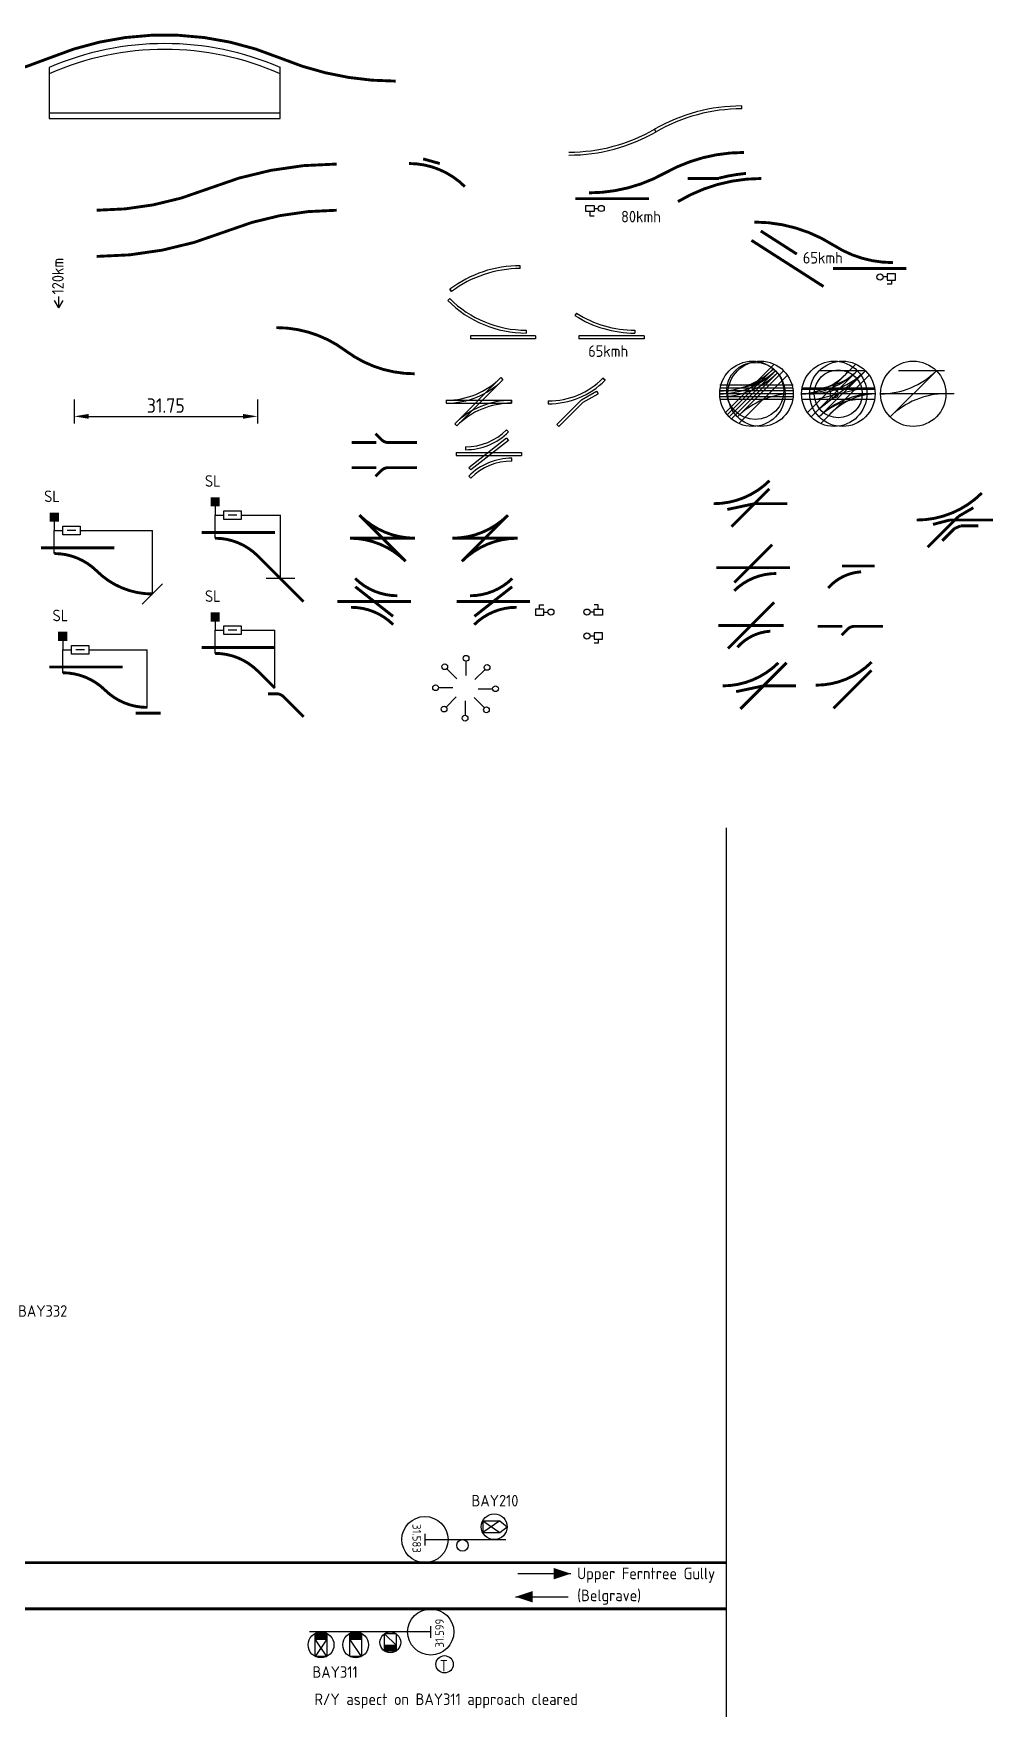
# Model space of a CAD drawing. Extents: x -657 to 273, y -108 to 287.
# Drawn here: x 106.7 to 273.1, y -41.3 to 248.9 of the extents above; entities that cross this region are included whole.
import ezdxf

# ---------------------------------------------------------------- set-up
doc = ezdxf.new("R2010")
doc.units = 0
doc.layers.get('0').update_dxf_attribs({"linetype": 'CONTINUOUS'})
doc.layers.get('DEFPOINTS').update_dxf_attribs({"linetype": 'CONTINUOUS'})
doc.layers.add('CONST', color=1, linetype='CONTINUOUS')
doc.layers.add('LINE', color=5, linetype='CONTINUOUS')
doc.styles.get("Standard").update_dxf_attribs({"font": 'ISOCP'})
doc.dimstyles.new('ISO-25', dxfattribs={"dimtxt": 2.5, "dimasz": 2.5, "dimexe": 1.25, "dimexo": 0.625, "dimtad": 1, "dimtih": 1, "dimdec": 4, "dimtxsty": 'STANDARD', "dimcen": 2.5, "dimazin": 3, "dimtfac": 1, "dimtdec": 4, "dimtmove": 0, "dimatfit": 3, "dimtvp": 1, "dimtolj": 1, "dimtzin": 0})

# ---------------------------------------------------------------- blocks, each defined once
blk = doc.blocks.new('*D12')
at = {"color": 0, "linetype": 'BYBLOCK'}
for p, q in [((366.81, 259.83), (366.81, 255.69)), ((398.56, 259.83), (398.56, 255.69)), ((369.31, 256.94), (396.06, 256.94))]:
    blk.add_line(p, q, dxfattribs=at)
for points in [[(369.31, 257.35), (369.31, 256.52), (366.81, 256.94)], [(396.06, 257.35), (396.06, 256.52), (398.56, 256.94)]]:
    blk.add_solid(points, dxfattribs=at)
at = {"layer": 'DEFPOINTS', "color": 0, "linetype": 'BYBLOCK'}
for p in [(366.81, 260.46), (398.56, 260.46), (398.56, 256.94)]:
    blk.add_point(p, dxfattribs=at)
at = {"color": 0, "linetype": 'BYBLOCK', "insert": (382.68, 258.81), "char_height": 2.5, "attachment_point": 5}
blk.add_mtext('\\A1;31.75', dxfattribs=at)
blk = doc.blocks.new('A$CB104')
at = {"layer": 'CONST'}
for p, q in [((1.22, 2.53), (9.61, 10.92)), ((3.54, 0.61), (11.92, 8.99)), ((15.39, 2.53), (23.78, 10.92)), ((25.45, 9.76), (17.45, 9.76)), ((17.71, 0.61), (26.1, 8.99)), ((37.73, 9.76), (29.73, 1.76)), ((39.15, 9.76), (31.15, 9.76)), ((12.85, 6.76), (0.3, 6.76)), ((27.02, 6.76), (14.47, 6.76)), ((12.85, 4.76), (0.3, 4.76)), ((27.02, 4.76), (14.47, 4.76)), ((40.81, 5.76), (28.08, 5.76))]:
    blk.add_line(p, q, dxfattribs=at)
at = {"layer": 'CONST', "color": 3}
for p, q in [((9.51, 10.12), (1.51, 2.12)), ((9.87, 9.76), (1.87, 1.76)), ((10.22, 9.41), (2.22, 1.41)), ((3.28, 1.76), (11.28, 9.76)), ((24.04, 9.76), (16.04, 1.76)), ((17.45, 1.76), (25.45, 9.76)), ((12.94, 7.26), (0.21, 7.26)), ((12.94, 6.26), (0.21, 6.26)), ((27.11, 6.51), (14.38, 6.51)), ((12.94, 5.76), (0.21, 5.76)), ((12.94, 5.26), (0.21, 5.26)), ((27.11, 5.76), (14.38, 5.76))]:
    blk.add_line(p, q, dxfattribs=at)
at = {"layer": 'CONST'}
for centre, radius in [((5.87, 5.76), 5.66), ((6.37, 6.26), 4.95), ((7.28, 5.76), 5.66), ((20.04, 5.76), 5.66), ((21.45, 5.76), 5.66), ((20.74, 5.76), 4.15), ((33.73, 5.76), 5.66), ((20.04, 5.76), 0.707)]:
    blk.add_circle(centre, radius, dxfattribs=at)
at = {"layer": 'LINE'}
for p, q in [((16.72, 4.76), (24.77, 6.76)), ((17.48, 3.2), (24.01, 8.33))]:
    blk.add_line(p, q, dxfattribs=at)
for centre, radius, start, end in [((0.21, 19.42), 13.16, 270, 315), ((0.21, 19.42), 13.66, 270, 315), ((0.21, 19.42), 14.16, 270, 315), ((2.58, 17.1), 10.34, 269.7805, 314.7805), ((3.91, 15.6), 8.34, 270.5704, 315.5704), ((14.38, 19.42), 13.66, 270, 315), ((13.82, 17.37), 11.62, 272.7828, 317.7828), ((15.79, 19.42), 13.66, 270, 315), ((16.76, 17.1), 10.34, 269.7805, 314.7805), ((28.08, 19.42), 13.66, 270, 315), ((12.94, -7.89), 13.66, 90, 135), ((27.11, -7.89), 13.66, 90, 135), ((24.73, -5.57), 10.34, 89.7805, 134.7805), ((27.67, -5.84), 11.62, 92.7828, 137.7828), ((39.39, -7.89), 13.66, 90, 135)]:
    blk.add_arc(centre, radius, start, end, dxfattribs=at)

msp = doc.modelspace()

# ---------------------------------------------------------------- linework, layer by layer
for p, q in [((109.40999, 243.02549), (109.40999, 234.1547)), ((149.40999, 234.1547), (149.40999, 243.1547)), ((109.40999, 235.1547), (149.40999, 235.1547)), ((229.35934, 235.85023), (229.35934, 236.35023)), ((109.40999, 234.1547), (149.40999, 234.1547)), ((214.51743, 231.88356), (214.26799, 232.3169)), ((203.0676, 218.05847), (203.0676, 217.34847)), ((203.0676, 217.34847), (203.7776, 217.34847)), ((191.00021, 208.18422), (191.00021, 208.68422)), ((255.27741, 206.1943), (255.27741, 205.4843)), ((111.00079, 203.37173), (111.00079, 201.37173)), ((179.10403, 204.20654), (178.80329, 204.60598)), ((178.81883, 204.61679), (179.08849, 204.19573)), ((179.08849, 204.19573), (178.81883, 204.61679)), ((255.27741, 205.4843), (254.56741, 205.4843)), ((110.25079, 202.67077), (111.00079, 201.37173)), ((111.75079, 202.67077), (111.00079, 201.37173)), ((178.77686, 203.00224), (178.42331, 202.64868)), ((200.74302, 200.47101), (200.47337, 200.04996)), ((192.03512, 197.51049), (192.03512, 197.01049)), ((210.85514, 197.51049), (210.85514, 197.01049)), ((193.663, 196.51049), (182.34929, 196.51049)), ((182.34929, 196.51049), (182.34929, 196.01049)), ((193.663, 196.01049), (182.34929, 196.01049)), ((193.663, 196.51049), (193.663, 196.01049)), ((212.48303, 196.51049), (201.16932, 196.51049)), ((201.16932, 196.51049), (201.16932, 196.01049)), ((212.48303, 196.01049), (201.16932, 196.01049)), ((212.48303, 196.51049), (212.48303, 196.01049)), ((179.63501, 181.29138), (187.63501, 189.29138)), ((179.98856, 180.93783), (187.98856, 188.93783)), ((187.63501, 189.29138), (187.98856, 188.93783)), ((187.63501, 189.29138), (187.98856, 188.93783)), ((205.3289, 189.18084), (205.68245, 188.82729)), ((205.3289, 189.18084), (205.68245, 188.82729)), ((205.68245, 188.82729), (205.3289, 189.18084)), ((201.59026, 185.44221), (204.2285, 186.94014)), ((201.89597, 185.04081), (204.47537, 186.50533)), ((204.2285, 186.94014), (204.47537, 186.50533)), ((178.15493, 185.36461), (178.15493, 184.86461)), ((178.15493, 185.36461), (178.15493, 184.86461)), ((178.15493, 185.36461), (189.46864, 185.36461)), ((178.15493, 184.86461), (189.46864, 184.86461)), ((189.46864, 185.36461), (189.46864, 184.86461)), ((189.46864, 184.86461), (189.46864, 185.36461)), ((195.84882, 185.25407), (195.84882, 184.75407)), ((195.84882, 185.25407), (195.84882, 184.75407)), ((197.3289, 181.18084), (201.59026, 185.44221)), ((197.68245, 180.82729), (201.89597, 185.04081)), ((179.63501, 181.29138), (179.98856, 180.93783)), ((179.98856, 180.93783), (179.63501, 181.29138)), ((188.62771, 180.25256), (188.98127, 179.89901)), ((197.3289, 181.18084), (197.68245, 180.82729)), ((181.50583, 177.30258), (181.50583, 176.80258)), ((188.63114, 178.79647), (182.08583, 173.66759)), ((188.97354, 178.42956), (182.44869, 173.31671)), ((188.63114, 178.79647), (188.97354, 178.42956)), ((179.87795, 176.30258), (191.19166, 176.30258)), ((179.87795, 176.30258), (179.87795, 175.80258)), ((179.87795, 175.80258), (191.19166, 175.80258)), ((189.54057, 174.82579), (189.54057, 175.32579)), ((191.19166, 176.30258), (191.19166, 175.80258)), ((182.41869, 171.87581), (182.06513, 172.22936)), ((182.08583, 173.66759), (182.44869, 173.31671)), ((138.13917, 166.97143), (138.13917, 165.47143)), ((138.13917, 165.47143), (139.63917, 165.47143)), ((138.13917, 161.47143), (138.13917, 165.47143)), ((139.63917, 166.22143), (142.63917, 166.22143)), ((139.63917, 164.72143), (139.63917, 166.22143)), ((141.88917, 165.47143), (140.38917, 165.47143)), ((142.63917, 166.22143), (142.63917, 164.72143)), ((142.63917, 165.47143), (149.46104, 165.47143)), ((149.46104, 154.47143), (149.46104, 165.47143)), ((110.28495, 164.31777), (110.28495, 162.81777)), ((110.28495, 158.81777), (110.28495, 162.81777)), ((110.28495, 162.81777), (111.78495, 162.81777)), ((111.78495, 163.56777), (114.78495, 163.56777)), ((111.78495, 162.06777), (111.78495, 163.56777)), ((114.03495, 162.81777), (112.53495, 162.81777)), ((114.78495, 163.56777), (114.78495, 162.06777)), ((114.78495, 162.81777), (127.26367, 162.81777)), ((127.26367, 151.81777), (127.26367, 162.81777)), ((142.63917, 164.72143), (139.63917, 164.72143)), ((114.78495, 162.06777), (111.78495, 162.06777)), ((151.96104, 154.47143), (146.96104, 154.47143)), ((129.03144, 153.58554), (125.49591, 150.05)), ((194.34976, 149.20944), (194.34976, 149.91944)), ((194.34976, 149.91944), (195.05976, 149.91944)), ((204.50417, 149.91944), (203.79417, 149.91944)), ((204.50417, 149.20944), (204.50417, 149.91944)), ((138.14602, 147.02533), (138.14602, 145.52533)), ((138.14602, 145.52533), (139.64602, 145.52533)), ((138.14602, 141.52533), (138.14602, 145.52533)), ((139.64602, 144.77533), (139.64602, 146.27533)), ((139.64602, 146.27533), (142.64602, 146.27533)), ((141.89602, 145.52533), (140.39602, 145.52533)), ((142.64602, 146.27533), (142.64602, 144.77533)), ((142.64602, 145.52533), (148.46789, 145.52533)), ((148.46789, 135.52533), (148.46789, 145.52533)), ((111.7455, 143.66584), (111.7455, 142.16584)), ((113.2455, 142.91584), (116.2455, 142.91584)), ((113.2455, 141.41584), (113.2455, 142.91584)), ((116.2455, 142.91584), (116.2455, 141.41584)), ((142.64602, 144.77533), (139.64602, 144.77533)), ((204.50417, 143.29261), (203.79417, 143.29261)), ((204.50417, 144.00261), (204.50417, 143.29261)), ((111.7455, 138.16584), (111.7455, 142.16584)), ((111.7455, 142.16584), (113.2455, 142.16584)), ((116.2455, 141.41584), (113.2455, 141.41584)), ((115.4955, 142.16584), (113.9955, 142.16584)), ((116.2455, 142.16584), (126.38924, 142.16584)), ((126.38924, 132.16584), (126.38924, 142.16584)), ((181.60775, 137.67388), (181.60775, 140.17388)), ((180.03389, 137.09345), (178.26612, 138.86122)), ((183.13106, 136.97141), (184.89882, 138.73918)), ((179.33142, 135.57014), (176.83142, 135.57014)), ((179.91185, 133.99628), (178.14408, 132.22851)), ((183.00902, 133.87424), (184.77679, 132.10647)), ((183.71148, 135.39755), (186.21148, 135.39755)), ((181.43516, 133.29381), (181.43516, 130.79381)), ((174.48573, -10.99445), (174.48573, -12.99445)), ((184.48573, -8.75838), (184.48573, -10.75838)), ((184.48573, -8.75838), (187.48573, -8.75838)), ((187.48573, -8.75838), (184.48573, -10.75838)), ((184.48573, -8.75838), (187.48573, -10.75838)), ((184.48573, -10.75838), (187.48573, -10.75838)), ((187.48573, -8.75838), (188.7218, -9.75838)), ((187.48573, -10.75838), (188.7218, -9.75838)), ((174.48573, -11.99445), (179.48573, -11.99445)), ((179.48573, -11.99445), (182.48573, -11.99445)), ((182.48573, -11.99445), (188.48573, -11.99445)), ((199.76289, -17.89791), (190.59385, -17.89791)), ((190.15355, -21.89922), (199.3226, -21.89922)), ((160.48573, -27.99445), (154.48573, -27.99445)), ((157.48573, -28.23052), (155.48573, -28.23052)), ((155.48573, -32.23052), (155.48573, -28.23052)), ((157.48573, -28.23052), (157.48573, -32.23052)), ((166.48573, -27.99445), (160.48573, -27.99445)), ((161.48573, -32.23052), (161.48573, -28.23052)), ((163.48573, -28.23052), (161.48573, -28.23052)), ((163.48573, -28.23052), (163.48573, -32.23052)), ((172.48573, -27.99445), (166.48573, -27.99445)), ((169.48573, -28.29723), (167.48573, -28.29723)), ((169.48573, -30.29723), (167.48573, -28.29723)), ((167.48573, -31.29723), (167.48573, -28.29723)), ((169.48573, -28.29723), (169.48573, -31.29723)), ((175.48573, -27.99445), (172.48573, -27.99445)), ((175.48573, -28.99445), (175.48573, -26.99445)), ((155.48573, -29.23052), (157.48573, -29.23052)), ((157.48573, -29.23052), (155.48573, -32.23052)), ((157.48573, -32.23052), (155.48573, -29.23052)), ((163.48573, -32.23052), (161.48573, -29.23052)), ((161.48573, -29.23052), (163.48573, -29.23052)), ((167.48573, -30.29723), (169.48573, -30.29723)), ((169.48573, -31.29723), (167.48573, -31.29723)), ((157.48573, -32.23052), (155.48573, -32.23052)), ((163.48573, -32.23052), (161.48573, -32.23052))]:
    msp.add_line(p, q)
at = {"linetype": 'CONTINUOUS'}
for p, q in [((202.3576, 219.12347), (203.7776, 219.12347)), ((202.3576, 218.05847), (202.3576, 219.12347)), ((203.7776, 218.05847), (202.3576, 218.05847)), ((203.7776, 219.12347), (203.7776, 218.05847)), ((203.7776, 218.59097), (204.4876, 218.59097)), ((254.56741, 206.7268), (253.85741, 206.7268)), ((255.98741, 207.2593), (254.56741, 207.2593)), ((254.56741, 207.2593), (254.56741, 206.1943)), ((254.56741, 206.1943), (255.98741, 206.1943)), ((255.98741, 206.1943), (255.98741, 207.2593)), ((193.63976, 149.20944), (193.63976, 148.14444)), ((195.05976, 149.20944), (193.63976, 149.20944)), ((193.63976, 148.14444), (195.05976, 148.14444)), ((195.05976, 148.14444), (195.05976, 149.20944)), ((195.05976, 148.67694), (195.76976, 148.67694)), ((203.79417, 148.67694), (203.08417, 148.67694)), ((203.79417, 149.20944), (205.21417, 149.20944)), ((203.79417, 148.14444), (203.79417, 149.20944)), ((205.21417, 148.14444), (203.79417, 148.14444)), ((205.21417, 149.20944), (205.21417, 148.14444)), ((203.79417, 144.53511), (203.08417, 144.53511)), ((203.79417, 145.06761), (203.79417, 144.00261)), ((205.21417, 145.06761), (203.79417, 145.06761)), ((203.79417, 144.00261), (205.21417, 144.00261)), ((205.21417, 144.00261), (205.21417, 145.06761))]:
    msp.add_line(p, q, dxfattribs=at)
at = {"const_width": 0.5}
for points in [[(149.40999, 244.6547, 0.2), (109.40999, 244.6547, 0.799272958)], [(89.40999, 240.6547, 0.099019514), (109.40999, 244.6547, 0.799272958)], [(149.40999, 244.6547, 0.099019514), (169.40999, 240.6547, 0.799272958)], [(159.17835, 226.28711, 0.095350199), (136.90913, 222.00139, -0.544971481)], [(171.73598, 226.382, -0.198912367), (181.39284, 222.382, -1.054147196)], [(229.73066, 228.30013, 0.128204384), (216.06084, 224.73649, 1.853495101)], [(202.87922, 221.30013, 0.128204384), (216.06084, 224.73649, 2.089977412)], [(232.73492, 223.78797, 0.136106111), (218.31271, 219.78797, 1.853495101)], [(230.10691, 224.66865, 0.041091179), (225.4193, 223.85008, 0.358361458)], [(117.60913, 218.28711, 0.095350199), (136.90913, 222.00139, 0.799272958)], [(159.17835, 218.28711, 0.095350199), (139.87836, 214.57282, 0.799272958)], [(117.60913, 210.28711, 0.095350199), (139.87836, 214.57282, -0.544971481)], [(245.29219, 212.21455, 0.143374682), (231.53713, 216.24158, 1.627947927)], [(255.53914, 209.21455, -0.143375829), (245.29219, 212.21455, 0.787592721)], [(160.73423, 193.95628, 0.16227766), (148.73423, 197.95628, 1.13792473)], [(160.73423, 193.95628, 0.16227766), (172.73423, 189.95628, -0.72522955)], [(173.10892, 178.04822), (168.15917, 178.04822, -0.198912367), (166.95206, 178.54822), (165.92185, 179.57843)], [(173.10892, 173.70468), (168.15917, 173.70468, 0.198912367), (166.95206, 173.20468), (165.92185, 172.17447)], [(224.52184, 167.45725, 0.198912367), (234.17869, 171.45725, 10.030764033)], [(259.64277, 164.62172, 0.198912367), (270.95648, 169.30802, 0.029163391)], [(172.79074, 161.47625, -0.198912367), (163.13388, 165.47625, 0.349549692)], [(179.22728, 161.47625, 0.198912367), (188.88413, 165.47625, -0.349549692)], [(138.13917, 161.47143, -0.196921485), (145.46104, 158.47143, 4.369263784)], [(161.47703, 161.47625, -0.198912367), (171.13388, 157.47625, -1.054147196)], [(190.54098, 161.47625, 0.198912367), (180.88413, 157.47625, 1.054147196)], [(110.28495, 158.81777, -0.196921485), (117.60682, 155.81777, 4.369263784)], [(127.26367, 151.81777, -0.198912367), (117.60682, 155.81777, 0.349549692)], [(169.72275, 151.506, -0.196921485), (162.40089, 154.506, 4.369263784)], [(182.29526, 151.506, 0.196921485), (189.61713, 154.506, -4.369263784)], [(235.37596, 155.36334, 0.198912367), (228.05409, 152.36334, 2.541211349)], [(250.04469, 155.65603, 0.198912367), (244.33935, 152.85834, 1.708274465)], [(161.66481, 149.506, -0.198912367), (168.98667, 146.506, -4.660690889)], [(190.35321, 149.506, 0.198912367), (183.03134, 146.506, 4.660690889)], [(234.31342, 145.36925, 0.198912367), (228.60808, 142.57156, 1.708274465)], [(253.83899, 146.20971), (248.88924, 146.20971, 0.198912367), (247.68214, 145.70971), (246.65192, 144.6795)], [(138.14602, 141.52533, -0.196921485), (145.46789, 138.52533, 4.369263784)], [(226.04837, 135.89595, 0.198912367), (235.70522, 139.89595, 1.605118462)], [(242.1964, 136.01256, 0.198912367), (251.85325, 140.01256, 10.378115573)], [(111.7455, 138.16584, -0.196921485), (119.06737, 135.16584, 4.369263784)], [(126.38924, 132.16584, -0.196921485), (119.06737, 135.16584, 4.369263784)], [(153.46789, 130.52533), (149.96789, 134.02533, 0.198912367), (148.76078, 134.52533), (147.30384, 134.52533)]]:
    msp.add_lwpolyline(points, format="xyb", dxfattribs=at)
for points in [[(174.16494, 227.17934), (177.05705, 226.382)], [(220.007, 223.78797), (225.4355, 223.78797)], [(200.54423, 220.30013), (213.27215, 220.30013)], [(232.66442, 214.69429), (238.90866, 210.69429)], [(231.04465, 213.07595), (243.53312, 205.07595)], [(257.87412, 208.21455), (245.1462, 208.21455)], [(161.79521, 178.04822), (166.03785, 178.04822)], [(161.79521, 173.70468), (166.03785, 173.70468)], [(227.59291, 163.45725), (234.15334, 170.01768)], [(171.13388, 157.47625), (163.13388, 165.47625)], [(180.88413, 157.47625), (188.88413, 165.47625)], [(237.24976, 167.45725), (231.59291, 167.45725), (226.85683, 166.45725)], [(266.89446, 165.246), (261.5839, 159.93543)], [(269.48432, 166.76013), (266.89446, 165.246)], [(135.80418, 162.47143), (148.5321, 162.47143)], [(262.48537, 163.86107), (265.38733, 164.62172)], [(266.22801, 163.16533), (264.10669, 161.04401)], [(265.38733, 164.62172), (272.8976, 164.62172)], [(266.22801, 163.16533), (267.32984, 163.62172)], [(267.32984, 163.62172), (270.32984, 163.62172)], [(107.94996, 159.81777), (120.67789, 159.81777)], [(172.79074, 161.47625), (161.47703, 161.47625)], [(179.22728, 161.47625), (190.54098, 161.47625)], [(228.07945, 153.80291), (234.63988, 160.36334)], [(153.46104, 150.47143), (145.46104, 158.47143)], [(246.72283, 156.65603), (252.37968, 156.65603)], [(224.98302, 156.36334), (237.71095, 156.36334)], [(168.96132, 147.94557), (162.42624, 153.06643)], [(183.0567, 147.94557), (189.59177, 153.06643)], [(172.05774, 150.506), (159.32982, 150.506)], [(179.96027, 150.506), (192.6882, 150.506)], [(226.99156, 142.36925), (234.99156, 150.36925)], [(225.3347, 146.36925), (236.64841, 146.36925)], [(242.52528, 146.20971), (246.76792, 146.20971)], [(135.81104, 142.52533), (148.53896, 142.52533)], [(109.41051, 139.16584), (122.13844, 139.16584)], [(229.11944, 131.89595), (237.11944, 139.89595)], [(145.46789, 138.52533), (148.46789, 135.52533)], [(245.26747, 132.01256), (251.8279, 138.57299)], [(238.77629, 135.89595), (233.11944, 135.89595), (228.38335, 134.89595)], [(128.72422, 131.16584), (124.38924, 131.16584)], [(101.37303, -15.99445), (226.6524, -15.99445)], [(102.78365, -23.99445), (226.6524, -23.99445)]]:
    msp.add_lwpolyline(points, dxfattribs=at)
at = {"linetype": 'CONTINUOUS'}
for centre in [(205.0201, 218.59097), (253.32491, 206.7268), (196.30226, 148.67694), (202.55167, 148.67694), (202.55167, 144.53511)]:
    msp.add_circle(centre, 0.5325, dxfattribs=at)
for centre, radius in [((177.91257, 139.21477), 0.5), ((181.60775, 140.67388), 0.5), ((185.25238, 139.09273), 0.5), ((176.33142, 135.57014), 0.5), ((186.71148, 135.39755), 0.5), ((177.79053, 131.87496), 0.5), ((181.43516, 130.29381), 0.5), ((185.13034, 131.75292), 0.5), ((186.48573, -9.75838), 2.23607), ((180.98573, -12.99445), 1), ((156.48573, -30.23052), 2.23607), ((162.48573, -30.23052), 2.23607), ((168.48573, -29.79723), 1.80278), ((177.88225, -33.59781), 1.5)]:
    msp.add_circle(centre, radius)
for centre, radius, start, end in [((129.40999, 196.6547), 50.5, 66.6691727, 113.3308273), ((129.40999, 196.6547), 49.5, 66.1689921, 113.8310079), ((229.35934, 206.10023), 30.25, 90, 119.9264349), ((229.35934, 206.10023), 29.75, 90, 119.9264349), ((199.42608, 258.10023), 29.75, 270, 299.9264349), ((199.42608, 258.10023), 30.25, 270, 299.9264349), ((191.00021, 188.40626), 20.27796, 90, 126.9764244), ((191.00021, 188.40626), 19.77796, 90, 126.9764244), ((192.03512, 216.26049), 19.25, 225, 270), ((192.03512, 216.26049), 18.75, 225, 270), ((210.85514, 216.26049), 18.75, 237.3631025, 270), ((210.85514, 216.26049), 19.25, 237.3631025, 270), ((178.15493, 198.77146), 13.40685, 270, 315), ((178.15493, 198.77146), 13.90685, 270, 315), ((195.84882, 198.66092), 13.40685, 270, 315), ((195.84882, 198.66092), 13.90685, 270, 315), ((189.46864, 171.45775), 13.90685, 90, 135), ((189.46864, 171.45775), 13.40685, 90, 135), ((181.50583, 187.37445), 10.07187, 270, 315), ((181.50583, 187.37445), 10.57187, 270, 315), ((189.54057, 164.75392), 10.57187, 90, 135), ((189.54057, 164.75392), 10.07187, 90, 135)]:
    msp.add_arc(centre, radius, start, end)
for points in [[(138.93917, 168.57143), (137.33917, 168.57143), (138.93917, 166.97143), (137.33917, 166.97143)], [(111.08495, 165.91777), (109.48495, 165.91777), (111.08495, 164.31777), (109.48495, 164.31777)], [(138.94602, 148.62533), (137.34602, 148.62533), (138.94602, 147.02533), (137.34602, 147.02533)], [(112.5455, 145.26584), (110.9455, 145.26584), (112.5455, 143.66584), (110.9455, 143.66584)]]:
    msp.add_solid(points, dxfattribs=at)
for points in [[(199.76289, -17.89791), (196.76289, -16.89791), (196.76289, -18.89791)], [(190.15355, -21.89922), (193.15355, -22.89922), (193.15355, -20.89922)], [(157.48573, -29.23052), (155.48573, -29.23052), (157.48573, -28.23052), (155.48573, -28.23052)], [(163.48573, -29.23052), (161.48573, -29.23052), (163.48573, -28.23052), (161.48573, -28.23052)], [(169.48573, -31.29723), (167.48573, -31.29723), (169.48573, -30.29723), (167.48573, -30.29723)]]:
    msp.add_solid(points)
at = {"layer": 'CONST'}
for centre in [(174.48573, -11.99445), (175.48573, -27.99445)]:
    msp.add_circle(centre, 4, dxfattribs=at)
at = {"layer": 'LINE'}
msp.add_ray((226.6524, 111.32552), (0, -1), dxfattribs=at)

# ---------------------------------------------------------------- block references
msp.add_blockref('A$CB104', (225.34305, 180.72953))

# ---------------------------------------------------------------- texts
for s, p in [('80kmh', (208.46112, 216.18649)), ('65kmh', (239.9511, 209.05279)), ('65kmh', (202.76766, 192.88414)), ('SL', (136.37396, 170.39489)), ('SL', (108.51975, 167.74124)), ('SL', (136.38082, 150.44879)), ('SL', (109.9803, 147.0893)), ('BAY332', (104.01054, 26.60552)), ('BAY210', (182.55117, -6.25061)), ('Upper Ferntree Gully', (200.85815, -18.86097)), ('(Belgrave)', (200.85815, -22.66097)), ('BAY311', (155.00419, -35.93574)), ('T', (177.04578, -34.83089)), ('R/Y aspect on BAY311 approach cleared', (155.33637, -40.6462))]:
    msp.add_text(s, height=2).set_placement(p)
for s, height, rotation, p in [('120km', 2, 90, (111.89435, 203.70244)), ('31.583', 1.5, 270, (172.31867, -9.30654)), ('31.599', 1.5, 90, (177.76861, -30.68278))]:
    msp.add_text(s, height=height, rotation=rotation).set_placement(p)

# ---------------------------------------------------------------- dimensions: what is measured, and where the dimension line sits
dim = msp.add_linear_dim(base=(145.46921, 182.58209), p1=(113.71921, 186.10405), p2=(145.46921, 186.10405), dimstyle='ISO-25')
dim.commit()
dim.dimension.update_dxf_attribs({"geometry": '*D12', "text_midpoint": (129.59421, 184.45709), "insert": (-253.08771, -74.35415)})

doc.saveas('drawing.dxf')
